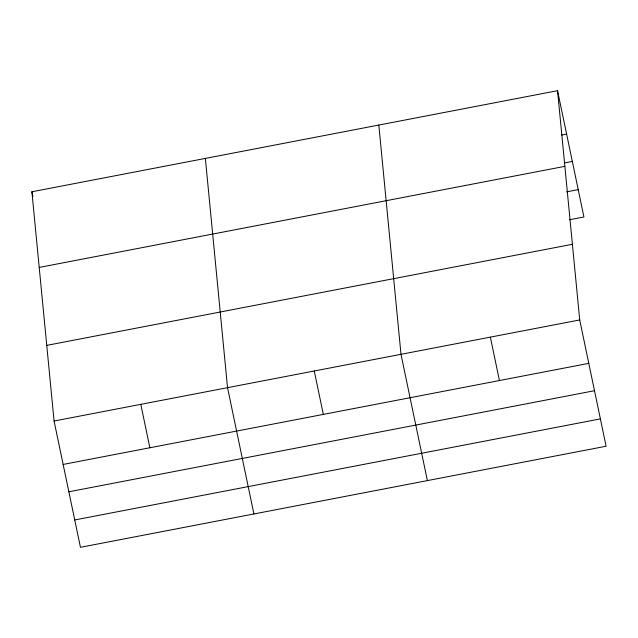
<?xml version="1.0" encoding="UTF-8"?>
<svg xmlns="http://www.w3.org/2000/svg" width="638" height="638" viewBox="0 0 638 638"><rect width="100%" height="100%" fill="white"/><g stroke="black" fill="none" stroke-linecap="round" stroke-linejoin="round"><path stroke-width="0.96" d="M557.548 90.684L579.719 319.949L606.1 446.233L80.452 547.316L54.07 421.024L31.9 191.767L557.548 90.684L583.93 216.976L569.359 219.775M561.759 135.033L566.616 134.1M564.558 162.937L572.326 161.446M39.213 267.426L564.861 166.343M566.56 191.863L578.219 189.622M46.757 345.373L572.398 244.29M54.07 421.024L579.719 319.949M63.138 464.44L588.786 363.357M68.856 491.786L594.496 390.711M74.742 519.962L600.39 418.887M490.359 337.127L499.426 380.543M427.38 480.597L400.999 354.313L378.828 125.056M314.263 370.997L323.338 414.405M253.916 513.957L227.535 387.673L205.364 158.407M140.799 404.348L149.874 447.764M31.9 191.767L32.905 196.592"/></g></svg>
